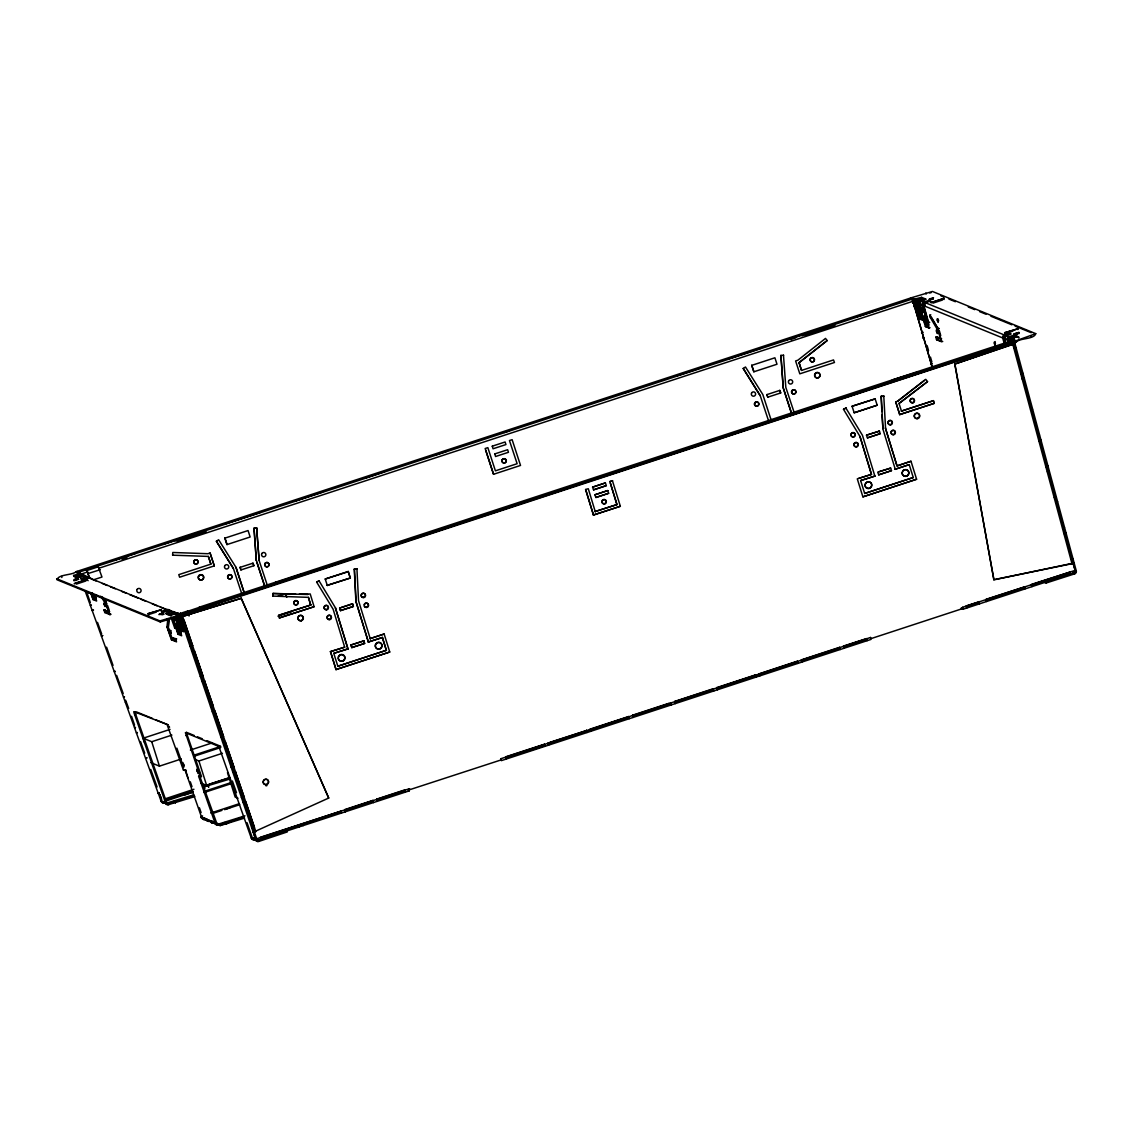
<?xml version="1.0" encoding="UTF-8"?>
<svg xmlns="http://www.w3.org/2000/svg" width="1133" height="1133" viewBox="0 0 1133 1133"><rect width="100%" height="100%" fill="white"/><g stroke="black" fill="none" stroke-linecap="round" stroke-linejoin="round"><path stroke-width="1.5" d="M172.584 555.198L172.797 552.479L207.849 553.711L210.072 553.003L214.279 565.877L179.623 577.221L178.787 574.643L210.88 564.135L208.359 556.416L172.712 555.184M273.039 593.409L273.067 596.241L273.039 593.409L295.713 594.131M168.916 620.148L168.222 629.736L170.899 637.369L175.643 639.309L176.536 641.859L171.409 639.763L166.948 627.031L167.826 619.269M167.259 627.158L168.265 626.79L168.845 618.901M182.951 762.537L182.895 763.26M1012.86 340.551L1013.27 341.543M176.975 613.463A2.436 2.408 -67.8 0 0 174.326 612.627L168.874 614.412L170.587 615.12L178.136 613.265L181.592 615.587L160.277 621.946L56.976 579.756C58.576 574.02 72.045 575.493 76.251 571.655L79.395 572.944L78.149 573.355A2.436 2.408 -67.8 0 1 81.165 574.842M244.544 818.097L220.142 825.617L201.221 817.941L200.909 816.723L202.566 815.859M408.73 788.724L409.268 790.041L408.914 788.865L256.738 838.774L257.134 840.686L252.602 838.717M911.144 297.823L914.274 299.112L921.568 297.356L923.282 298.05L916.696 300.075L914.6 300.132L911.144 297.823L932.459 291.464L1035.76 333.654L1016.159 340.721L1013.015 339.433L1013.469 342.265L1075.486 571.556L1073.036 563.328L1074.126 562.959L993.91 579.855L954.765 364.075L1015.126 343.639L1013.893 343.823M995.156 341.571L995.312 342.817M1005.453 337.521L1005.424 338.342M1009.999 339.39C1010.622 342.194 1015.097 335.241 1018.595 336.983L1018.879 338.016L1016.882 336.274L1010.537 337.507A2.436 2.408 -67.8 0 0 1008.951 340.509L1010.098 340.976A2.436 2.408 -67.8 0 1 1011.684 337.974M1013.723 340.906L1015.126 343.639M920.605 302.426L920.378 303.616M925.165 304.281L924.939 305.471M1014.092 343.936L1014.899 343.398L1076.265 570.848A2.436 2.408 -67.8 0 1 1074.65 573.85L1046.156 583.013L1045.844 581.994L1074.339 572.816L1074.962 570.239L1075.175 571.301M193.941 795.89L167.16 804.033L135.677 714.3C135.648 710.278 132.759 711.326 134.657 714.668L165.659 803.113A2.436 2.408 -67.8 0 0 168.675 804.6L194.791 796.57M257.134 840.686L409.24 790.848L408.914 788.865M961.152 609.002A2.436 2.408 -67.8 0 0 961.959 608.874L963.008 609.2L962.611 607.288L1075.132 570.381L1075.486 571.556M998.371 346.259L1013.469 341.316L1013.355 339.9M159.413 793.213L158.124 793.468L159.13 793.029M199.762 608.336L199.45 607.316L187.625 611.31M199.21 607.968L199.196 607.217L1013.171 340.268M341.132 811.101L260.363 837.273L260.902 839.496L260.618 838.434L341.132 812.049L341.061 811.313M345.296 811.823L344.772 809.585L372.899 800.365L373.437 802.589L372.927 800.465M373.111 801.569L344.956 810.789L345.282 811.809M377.275 801.343L376.977 800.28L405.062 791.075C404.509 787.718 406.18 794.091 405.062 791.075M408.914 789.828L408.843 789.092M506.097 757.949L544.775 745.656L544.279 744.268L505.885 756.745L506.409 758.983L506.097 757M548.117 743.007L548.627 745.146L548.33 744.084L628.857 717.274M590.491 730.275L590.279 729.071L628.645 716.495L629.042 717.401M632.511 715.334L633.021 717.472L632.738 716.396L671.048 703.848L670.977 703.126M713.436 689.728L713.039 688.807L674.673 701.398L675.211 703.621L674.928 702.559L713.252 689.6M713.578 691.045L713.252 689.062M755.272 675.084L755.768 677.194L755.244 674.971L716.877 687.561L717.416 689.785L717.09 688.34M717.076 688.751L797.646 661.927M797.972 663.371L797.476 661.233L797.83 662.04M839.836 648.501L840.176 649.535L839.638 647.297L801.272 659.873L801.81 662.111L801.47 661.077L839.836 648.501L839.666 647.396M844 648.26L843.731 647.212L866.688 639.692L866.518 638.587L843.476 646.037L844.085 648.218M961.294 607.911L962.611 607.826M966.449 606.028L966.775 608.01L966.265 605.886L979.195 601.736M966.435 606.976L979.224 602.784L979.054 601.694M1024.6 586.852L986.05 599.286L986.588 601.51L986.305 600.448L1024.614 587.9L1024.444 586.809M1031.667 585.591L1031.582 584.855M1070.019 572.066L1031.441 584.387L1031.979 586.625L1031.639 585.591L1070.019 572.604M1039.924 440.34L1038.848 440.836L1040.944 439.972M1056.48 502.259L1057.627 501.777L1055.701 502.783M1064.935 533.048L1063.859 533.544L1065.969 532.68M799.006 362.687L827.175 340.551L825.504 338.413L797.844 360.237L795.607 360.96L799.813 373.833L834.469 362.489L833.506 359.94L801.527 370.42L799.006 362.687L827.175 340.551M924.344 380.447L897.803 401.068L925.746 379.357L927.53 381.609L899.021 403.461L927.53 381.609M254.798 838.944L254.203 839.525A2.436 2.408 -67.8 0 1 251.271 838.08L218.881 746.477L185.387 732.669L200.513 776.997L201.532 776.629L186.308 732.4M241.669 593.465L233.398 568.497L216.375 541.22L218.641 539.775L235.976 567.321L244.572 593.692M768.514 420.683L760.243 395.714L743.206 368.437L745.486 367.007L762.821 394.539L770.879 419.267M316.659 582.107L319.138 580.818L316.659 582.107L333.13 609.228L344.687 647.17L330.439 651.631L344.687 647.17M843.504 409.325L845.983 408.05L843.504 409.325L859.975 436.46L871.518 474.387L857.284 478.848L862.893 496.849L916.597 479.245L910.989 461.244L896.925 465.847L885.369 427.92L897.095 466.003L910.989 461.244M912.561 303.049L915.337 302.738L914.912 300.981L915.846 299.735M915.337 302.738L912.731 302.993M1031.469 409.551C1028.566 410.854 1034.755 408.73 1031.582 409.367M1038.168 435.426C1042.091 434.024 1035.831 436.304 1038.338 435.61M916.696 300.075L915.818 301.746L920.562 318.67L919.529 318.968L914.784 302.044A2.436 2.408 -67.8 0 1 916.37 299.055M924.429 298.517L924.712 299.551L919.557 301.251L918.622 302.497L923.423 319.832L922.389 320.143L917.645 303.219A2.436 2.408 -67.8 0 1 919.231 300.217L924.429 298.517L926.128 299.211L920.945 300.925A2.436 2.408 -67.8 0 0 919.345 303.913L925.01 324.08L928.89 324.944L925.01 324.08M73.928 580.776L76.86 579.699M163.775 614.213L162.614 614.723M182.71 616.649L255.86 831.608C252.121 830.971 255.279 840.644 258.522 840.403L286.918 830.914L287.258 831.934L258.862 841.422A2.436 2.408 -67.8 0 1 255.831 839.95L253.155 832.273L328.712 798.043L241.287 598.295L180.189 617.23L181.436 617.046M1073.036 563.328L1074.353 563.143M93.232 610.191L92.212 610.574L93.529 610.064M102.579 635.627L101.418 636.066L102.735 635.542M146.766 757.935L145.605 758.374L146.922 757.85M1022.561 378.904L1024.274 378.167L1022.178 379.031M1046.184 466.456L1047.898 465.72L1045.971 466.739M1014.786 334.731L1017.236 333.881M91.093 605.178L90.371 605.489L91.376 605.121M115.028 671.444L114.334 671.713L115.311 671.373M124.233 696.922L123.539 697.192L124.517 696.852M126.075 702.021L125.381 702.29L126.358 701.95M135.28 727.499L134.586 727.768L135.563 727.428M137.121 732.598L136.399 732.895L137.405 732.527M87.822 591.766L86.816 592.134L88.53 592.828M89.677 593.295L92.014 593.48L94.025 599.201L96.432 600.178M91.008 593.848L93.019 599.569L96.617 601.042L94.605 595.321L95.625 594.952M92.495 597.176L96.362 597.969L92.495 597.176L91.348 593.89M96.956 595.491L94.605 595.321M93.019 599.569L94.025 599.201M102.296 597.388L105.185 601.807L106.19 601.439M104.25 604.696C102.806 598.918 106.998 611.098 104.25 604.696L105.256 604.328L106.02 606.155M100.738 596.255L106.006 604.328L107.012 603.96L102.636 597.233M103.924 610.021L104.944 609.653L105.836 612.188L110.963 614.298L109.958 614.667L104.817 612.556L103.924 610.021L109.689 611.593M104.817 612.556L105.836 612.188M178.887 615.531L179.354 616.848L181.181 616.805M175.459 620.162L176.465 619.793L173.547 619.383L175.459 620.162L174.567 617.612M166.948 627.031L168.265 626.79M176.351 625.968C174.553 618.745 179.793 633.97 176.351 625.968L177.371 625.6L176.79 623.476M168.222 629.736L169.228 629.367M171.225 618.08L174.709 628.036L177.06 628.206L179.071 633.928L181.464 634.905M174.709 628.036L177.06 628.206M170.262 631.662C168.817 625.869 173.009 638.049 170.262 631.662L171.055 630.599M176.054 628.574L178.051 634.296L181.662 635.769L179.651 630.047L180.657 629.679M179.651 630.047L181.988 630.217M177.541 631.917L181.393 632.696L177.541 631.917L172.924 618.745M176.904 616.14L182.13 631.053L183.135 630.684L177.909 615.771M178.051 634.296L179.071 633.928M170.899 637.369L176.663 638.941L175.643 639.309M171.409 639.763L176.266 640.966M192.752 650.866L191.732 651.234L194.423 650.739L202.991 675.948L200.3 676.443L202.807 675.806M134.657 714.668L135.677 714.3M134.02 711.68L168.321 724.922L155.646 719.738M186.024 735.657L187.044 735.289M218.683 746.265L219.689 745.896L207.013 740.713M182.371 765.228C180.572 757.991 185.812 773.216 182.371 765.228L183.107 763.996M167.316 725.29L183.39 770.001L184.41 769.633M183.39 770.001L186.308 770.412M197.213 771.29C195.414 764.053 200.654 779.277 197.213 771.29L198.218 770.922L197.638 768.783M217.819 823.776L218.145 824.796A2.436 2.408 -67.8 0 1 215.128 823.309L198.615 776.218L199.635 775.85L216.927 823.762M158.124 793.468L159.286 793.072M162.585 801.258L161.481 801.399A2.436 2.408 -67.8 0 0 164.497 802.886L162.869 801.597M165.262 802.929L167.16 803.424L163.846 801.782M205.002 818.522L205.3 819.556A2.436 2.408 -67.8 0 1 202.283 818.068L204.634 818.592M202.283 818.068L203.289 817.7M211.375 820.972L210.37 821.368A2.436 2.408 -67.8 0 0 213.386 822.855L213.429 822.841M216.035 823.323L201.801 817.87L185.302 770.78M241.287 598.295L180.189 617.23L253.211 832.217L254.217 831.849M253.282 838.576L251.271 838.08L256.851 839.581M251.639 838.208L252.659 837.839C256.412 838.378 257.517 840.842 256.738 838.774M256.455 839.383L255.463 839.794A2.436 2.408 -67.8 0 0 258.48 841.267L258.522 840.403L257.021 840.12M75.628 578.935C68.886 581.796 84.097 576.697 75.628 578.935L75.953 579.969M931.737 298.701C938.478 295.855 923.268 300.939 931.737 298.701L932.912 299.438M930.448 299.721L933.04 298.928M160.674 613.675C153.89 616.522 169.199 611.452 160.674 613.675L160.999 614.709L163.832 614.001M1013.341 340.466L1016.485 341.741C1020.691 337.917 1034.16 339.39 1035.76 333.654M954.765 364.075L1014.913 343.455M167.132 800.592L192.185 792.222M168.987 803.623L194.465 795.55M213.854 813.083L221.955 810.378M225.184 809.302L230.041 807.673M209.109 821.113L209.138 821.099A2.436 2.408 -67.8 0 1 206.093 819.626L207.084 819.23L202.821 817.502M209.591 821.298L209.619 821.283A2.436 2.408 -67.8 0 1 206.56 819.825L206.56 819.825M217.663 824.597L217.706 824.597A2.436 2.408 -67.8 0 1 214.647 823.125M220.142 825.617L219.816 824.583L244.218 817.063M258.154 840.247L258.508 841.253M183.957 620.317L181.464 620.969L184.141 620.473L192.709 645.683L190.018 646.178L192.525 645.541M203.982 681.23L204.705 680.99L202.014 681.5M213.089 706.071L210.582 706.709L213.273 706.213L204.521 680.848M214.803 711.113L212.296 711.751L214.987 711.255L223.555 736.478L220.864 736.974L223.371 736.337M233.653 766.602L231.146 767.239L233.837 766.744L225.269 741.52L222.578 742.016L224.674 741.506M232.86 772.281L235.551 771.785L234.007 771.955M243.935 796.867L241.428 797.505L244.105 797.009L235.367 771.644M245.649 801.909L243.142 802.546L245.819 802.051L254.387 827.274L253.665 827.515M77.143 572.477L76.817 571.443L910.564 298.021L912.235 299.041L913.028 301.251L932.445 367.729M114.121 560.353L135.974 553.187M162.869 544.364L199.635 532.156L200.527 533.416M225.07 523.97L260.363 512.385M293.985 501.367L322.565 491.991M366.271 477.659L384.753 471.597M435.185 455.055L446.954 451.203M504.1 432.466L509.142 430.809M625.133 392.769L633.531 390.007M677.237 375.674L699.089 368.508M729.34 358.594L761.277 348.114M784.815 340.396L823.479 327.72M857.1 316.702L885.666 307.326M175.983 541.05L198.36 533.714M795.536 337.861L790.735 339.433L790.409 338.413L791.301 339.673M801.923 335.765L816.879 331.289L815.987 330.029L816.312 331.048M89.394 577.887L86.335 569.587L86.66 570.621L98.16 566.84L99.095 568.171L913.028 301.251L932.133 367.163M121.953 559.22L126.995 557.563M177.456 541.022L206.05 531.646M805.69 334.957L835.021 325.369M79.692 575.876L75.628 577.207L73.56 575.479L79.013 573.695A2.436 2.408 -67.8 0 1 82.015 575.182M80.514 574.898L78.474 574.374L79.721 573.978L79.225 572.094L912.235 299.041M73.914 576.499L87.581 571.953L89.521 577.858M76.775 577.674L76.421 576.655L81.873 574.87A2.436 2.408 -67.8 0 1 84.876 576.357L83.729 575.89A2.436 2.408 -67.8 0 0 80.726 574.403L81.873 574.87M76.421 576.655L78.135 577.348L83.375 576.074M78.135 577.348L83.587 575.564L86.42 576.725A2.436 2.408 -67.8 0 1 89.436 578.212M90.796 578.255A2.436 2.408 -67.8 0 0 88.133 577.433L81.335 579.529L80.981 578.51L86.42 576.725M920.945 300.925L923.792 302.086L928.975 300.372L930.986 302.114L928.975 300.372M930.689 301.081L924.117 303.106L923.168 304.366L928.423 323.259M492.189 446.204L505.106 441.983L505.941 444.561L493.025 448.781L492.317 446.175M493.549 474.274L485.151 448.512L487.841 447.648L495.404 470.832L517.13 463.709L509.453 440.539L512.13 439.675L520.529 465.436L493.549 474.274L485.675 450.127M87.17 579.416L74.381 583.608L87.17 579.416L88.105 580.691M943.789 298.446L931 302.638L943.789 298.446L944.115 299.48M76.308 584.118L85.896 580.974M932.926 303.148L942.514 300.004M93.642 579.756L101.984 577.037L97.849 565.82L98.16 566.84M224.915 538.133L248.056 530.556L250.152 537L227.011 544.576L224.915 538.133L227.011 544.576M751.76 365.364L774.901 357.787L776.997 364.231L753.856 371.794L751.76 365.364L753.856 371.794M494.71 453.936L507.626 449.716L508.462 452.294L495.546 456.514L494.838 453.908M240.111 567.364L253.027 563.158L253.863 565.721L240.947 569.941L240.111 567.364L240.947 569.941M766.942 394.596L779.858 390.375L780.708 392.953L767.792 397.173L766.942 394.596L767.792 397.173M148.012 613.675L161.41 609.738L148.012 613.675L148.338 614.709L156.326 612.089M1004.631 332.72L1018.029 328.768L1004.631 332.72L1004.957 333.739L1012.944 331.119M168.704 611.084L167.231 610.63L161.821 612.401L161.467 611.381L166.905 609.596A2.436 2.408 -67.8 0 1 169.922 611.084L160.277 607.146M922.389 320.143L923.721 320.681L925.364 326.531L929.995 327.692L928.961 328.003L927.332 322.154L929.683 322.395L928.663 322.693L923.905 305.768A2.436 2.408 -67.8 0 1 925.505 302.78L1004.277 334.957L1009.461 333.244L1011.174 333.952L1003.739 336.827L1005.608 344.418M171.281 611.126A2.436 2.408 -67.8 0 0 168.619 610.305L163.18 612.089L161.467 611.381M174.326 612.627L166.381 614.27L166.013 613.25L171.465 611.466A2.436 2.408 -67.8 0 1 174.128 612.287M1005.807 343.696L1004.39 338.654A2.436 2.408 -67.8 0 1 1005.991 335.651L1008.823 336.813L1014.021 335.113L1015.735 335.807L1010.537 337.507M1012.01 339.008L1010.863 338.54L1016.018 336.855L1014.304 336.147L1008.781 338.031L1009.206 342.86M169.228 615.431L174.652 613.661L176.125 614.114M1013.015 339.433L1014.262 339.022L1013.398 338.682A2.436 2.408 -67.8 0 0 1011.811 341.67M187.696 610.984L180.345 613.392L180.529 614.794M181.592 615.587L176.366 614.355M276.424 582.348L302.001 573.964L302.313 574.983L276.749 583.382L275.843 582.107L276.169 583.141M228.115 598.861L249.982 591.695M276.891 582.872L315.569 570.182M366.016 553.64L377.785 549.774M438.329 529.918L446.742 527.171M559.419 490.207L567.831 487.459M614.922 472.008L633.418 465.946M667.054 454.914L695.648 445.538M722.557 436.715L761.234 424.025M788.143 415.202L823.464 403.617M860.457 391.494L885.68 383.209M895.721 379.966L918.353 371.822L892.195 379.98M929.414 368.876L951.281 361.71M56.65 578.722L159.951 620.912L181.266 614.553M180.161 613.321L181.847 614.341L1015.579 340.92L1015.904 341.954L182.172 615.375L180.161 613.321L180.643 614.638M902.689 378.096L918.665 372.856M257.092 839.95L180.713 615.361L186.733 613.59M1011.967 342.959L199.606 608.973M592.587 487.133L605.376 482.941L592.587 487.133L593.536 489.838L606.325 485.632L605.376 482.941M610.036 481.624L612.585 480.789L609.851 481.468L617.018 504.567L595.094 511.549L617.018 504.567M612.401 480.633L620.346 506.281L593.494 515.09L585.549 489.442L588.296 488.748L595.278 511.705M327.338 585.549L325.213 579.02L348.228 571.471L350.352 578L327.154 585.393L350.352 578M852.058 406.251L875.257 398.844L852.058 406.251L854.183 412.766L877.197 405.217L875.073 398.703M348.412 571.627L325.213 579.02M277.84 596.355L285.658 593.791L286.734 597.077M594.91 494.781L607.699 490.589L594.91 494.781L595.873 497.486L608.662 493.294L607.699 490.589M299.197 594.23L310.215 593.961L314.096 606.721L279.384 617.896L314.096 606.721M933.507 400.785L901.358 411.109L933.323 400.629L934.272 403.334L899.758 414.65L895.693 401.748L897.973 401.209M278.605 615.346L310.754 605.008L278.605 615.346L279.568 618.037M277.996 616.253L291.422 611.848M593.31 514.934L620.346 506.281M899.574 414.508L934.272 403.334M341.245 607.415L352.434 603.747L353.383 606.452L340.594 610.645L339.645 607.939L340.594 610.645M866.49 435.171L879.449 431.121L866.49 435.171L867.439 437.862L880.228 433.67L879.279 430.979M339.829 608.095L352.618 603.903M340.424 610.489L353.383 606.452M350.904 644.918L363.863 640.867L364.642 643.431L351.853 647.623L350.904 644.918L351.853 647.623M384.144 634.013L370.08 638.63L384.144 634.013L389.752 652.013L336.048 669.631L330.439 651.631M858.842 478.338L871.518 474.387M879.335 471.625L890.708 468.099L877.735 472.149L878.698 474.84L891.487 470.648L890.524 467.943M351.074 645.074L363.863 640.867M333.768 653.344L348.015 648.869L333.768 653.344L337.832 666.232L386.424 650.3L382.359 637.412L368.296 642.014L355.875 601.212L354.275 569.092L357.122 569.049L354.275 569.092M351.669 647.467L364.642 643.431M860.613 480.562L874.86 476.101L860.613 480.562L864.677 493.464L913.269 477.531L909.204 464.629L895.141 469.246L909.204 464.629M368.296 642.014L382.543 637.553M386.424 650.3L337.832 666.232M335.878 669.476L389.752 652.013M144.712 743.106L143.183 738.22L170.063 729.397M143.183 738.22L151.737 741.718L171.904 735.105M190.358 750.06L212.211 742.894M150.887 762.651L159.441 766.149L181.294 758.983M193.885 755.215L220.765 746.392M193.715 756.391L220.609 747.568M194.635 759.237L198.926 760.994L222.45 753.275M193.941 789.262L165.63 798.666M209.336 784.192L229.475 777.606M203.827 786.005L230.155 777.705M165.758 799.034L166.183 799.912L192.893 791.174M230.084 778.98L204.252 786.798M184.877 794.941L193.219 792.208M166.834 803.056L193.616 794.856M203.713 791.542L232.279 782.181M204.025 792.576L230.934 783.753M210.837 813.027L239.417 803.651M224.603 809.642L239.743 804.685M200.895 816.921L218.754 824.003L244.983 815.831M218.202 823.988C224.816 826.92 236.174 817.502 243.637 817.417M377.346 801.272L376.737 799.105L404.863 789.885M549.746 742.37L586.625 730.473M632.88 716.141L632.483 715.235L669.178 703.196M759.11 673.823L759.62 675.948L759.11 673.823L797.434 661.134M870.541 637.482L870.866 639.465L501.31 760.654L500.984 758.685L870.541 637.482L870.895 638.658L962.965 608.463L962.611 607.288M409.084 789.899L501.338 759.846L500.984 758.685M962.937 609.271L1074.183 572.788M1073.39 572.434L1073.702 573.468A2.436 2.408 -67.8 0 0 1074.99 572.491M88.501 573.397L100.313 569.687M75.812 580.563L76.718 580.28M1016.202 334.745L1017.108 334.462M913.325 302.78L914.515 302.454M921.115 308.686L922.135 308.388L922.871 310.994L924.769 311.759L923.735 312.071L921.837 311.292L921.115 308.686L924.046 309.167M921.837 311.292L922.871 310.994M929.796 315.186L938.053 328.839L941.693 341.826L936.552 339.716L935.83 337.124L936.864 336.827L941.622 338.767L940.588 339.064L938.393 331.275L930.349 317.566L929.796 315.186L930.83 314.875M924.231 318.019C922.913 310.626 927.176 326.162 924.231 318.019L925.264 317.707L926.298 320.398M930.349 317.566L931.383 317.268L938.535 329.448M923.721 320.681L924.755 320.384L926.397 326.219M937.373 320.512C936.325 314.592 939.739 327.026 937.373 320.512L938.407 320.214L938.11 318.897M923.225 332.309L921.54 332.79M937.742 328.712L938.761 328.4M938.053 328.839L939.087 328.528M936.552 331.672C935.461 325.766 938.931 338.201 936.552 331.672L937.586 331.374L937.373 329.476M938.393 331.275L939.427 330.978L940.744 335.651M936.552 339.716L942.727 341.515M994.448 343.823C993.372 337.903 996.828 350.352 994.448 343.823L995.482 343.526M932.332 363.523L930.646 364.005M1006.146 343.426L1007.18 343.129M1013.044 343.37L1014.063 343.058M1030.194 404.212C1031.766 404.92 1027.773 403.291 1030.888 406.789M1075.529 572.292L1076.265 570.848L1075.316 570.466M922.673 338.116L923.721 337.818M913.949 306.788L915.025 306.462M193.842 650.71L193.12 650.88M253.806 827.26L251.71 827.77L253.424 827.359M163.789 801.711L162.77 801.64M929.711 292.994L931.17 292.654M995.44 579.36L1073.319 563.441M1018.071 333.654L1019.176 333.456M77.681 579.473L78.786 579.275M254.344 832.132L253.438 832.401M791.216 412.582L783.158 387.854L780.92 355.394L783.271 387.826L791.882 414.211M783.484 355.238L785.806 387.33L794.091 412.299M743.206 368.437L760.243 395.714M801.527 370.42L799.133 362.673M780.708 392.953L779.731 390.403M256.639 528.006L259.103 560.084L256.639 528.006L253.962 528.205L256.313 560.623L254.075 528.176L256.766 527.978M216.375 541.22L233.398 568.497M80.146 574.374L79.409 572.165L79.735 573.199M210.072 553.003L214.279 565.877M208.359 556.416L210.88 564.135M235.976 567.321L243.921 592.063M253.863 565.721L252.9 563.172M285.658 593.791L286.607 597.091M207.665 784.744L208.727 787.109M78.474 574.374L79.947 574.842M86.745 577.759L88.218 578.212M171.791 612.486L172.598 612.486M881.106 396.323L883.952 396.267L881.106 396.323L881.871 411.534M780.793 355.422L783.611 355.21M208.911 820.349L207.736 819.768M273.209 593.565L307.921 594.513M272.883 596.1L308.431 597.36L310.754 605.008M1013.001 340.197L1015.579 340.92M1013.327 341.231L1015.904 341.954M76.817 571.443L79.409 572.165M208.061 820.094L207.325 819.655M940.843 295.798L944.072 297.115M948.916 299.084L955.374 301.718M968.29 307.001L974.748 309.635M979.592 311.617L986.05 314.252M990.893 316.234L1011.868 324.803M1015.097 326.12L1031.242 332.705M1016.882 336.274L1018.595 336.983M919.231 300.217L918.084 299.749A2.436 2.408 -67.8 0 0 916.484 302.752L921.242 319.676L919.529 318.968M918.41 300.783L919.557 301.251M912.462 300.089L912.065 298.97L912.915 301.265M914.954 301.392L915.818 301.746M915.521 298.701A2.436 2.408 -67.8 0 0 913.92 301.704L914.784 302.044M916.484 302.752L917.645 303.219M919.345 303.913L922.191 305.074L927.856 325.242M923.905 305.768L1002.677 337.946L1004.107 343.03M1004.39 338.654L1007.237 339.801L1008.172 343.172M927.332 322.154L928.663 322.693M925.364 326.531L928.961 328.003M935.83 337.124L940.588 339.064M1073.702 573.468L1074.65 573.85L1074.339 572.816M1042.983 581.725L1046.156 583.013M302.001 573.964L302.313 574.983M86.66 570.621L87.581 571.953M78.149 573.355L79.013 573.695M88.133 577.433L166.905 609.596M168.619 610.305L171.465 611.466M91.15 578.906L95.965 580.889M102.395 583.509L107.224 585.478M110.439 586.795L115.254 588.763M121.684 591.384L126.514 593.352M129.728 594.669L137.759 597.955M140.974 599.272L145.803 601.241M152.233 603.861L157.062 605.829M173.505 613.194L174.652 613.661M179.354 616.848L180.416 617.414M73.56 575.479L75.628 577.207M80.981 578.51L82.695 579.218M166.013 613.25L168.081 614.964M182.13 631.053L183.843 631.761L178.037 615.177M105.185 601.807L109.958 614.667M409.24 790.848L408.277 790.452A2.436 2.408 -67.8 0 0 409.792 789.021M136.611 711.963L152.473 718.435M186.393 732.3L194.324 735.529M197.496 736.832L202.255 738.773M197.666 768.542L199.564 773.357M198.615 776.218L200.513 776.997M200.923 783.087L206.631 785.424L198.926 760.994M238.015 798.241L235.168 797.08L227.464 772.635M166.296 802.589L161.098 801.243L158.408 793.582M256.752 839.723L252.262 837.896L252.588 838.93M912.561 300.075L910.564 298.021M328.712 798.043L241.102 598.153M895.693 401.748L899.758 414.65M877.197 405.217L854.183 412.766M882.04 414.919L882.904 428.586L881.29 396.465M880.228 433.67L867.439 437.862M916.597 479.245L862.893 496.849M904.601 469.855L904.417 469.699A3.385 3.314 -50.3 0 0 902.59 471.13M913.269 477.531L864.677 493.464M859.975 436.46L871.348 474.245M891.487 470.648L878.698 474.84M866.674 638.644L867.099 640.669L866.688 639.692M606.325 485.632L593.536 489.838M608.662 493.294L595.873 497.486M716.877 687.561L717.274 688.467M670.849 702.658L671.387 704.882L671.048 703.848M548.259 743.064L548.485 743.815M544.421 744.31L544.647 745.075M355.875 601.212L368.48 642.17M348.015 648.869L335.425 607.925L347.845 648.727M308.431 597.36L310.584 604.852M1012.817 344.375L1072.002 563.71M845.799 407.894L862.44 435.299L874.86 476.101M318.954 580.677L335.595 608.081M219.901 746.109L220.538 747.369M208.571 786.968L207.934 785.523M162.331 801.668L168.775 804.628L168.35 803.566M177.159 623.632L177.796 625.034M199.181 773.202L198.218 770.922M91.971 592.913L92.637 593.933L92.552 593.154M166.197 800.465L165.503 798.694M184.042 766.531L183.39 764.86M169.171 726.38L169.553 727.301M204.337 787.393L203.982 786.075M177.371 625.6L178.561 628.234L178.122 625.912M183.815 764.279L184.141 765.172M87.354 593.961L90.314 602.515M97.495 622.371L101.673 633.956M106.573 647.155L113.031 665.411M116.614 675.339L123.2 693.538M125.579 700.166L128.695 708.422M131.541 716.283L134.558 724.993M140.534 741.548L144.712 753.133M150.76 769.477L157.09 786.996M159.654 794.502L161.58 799.445M85.187 591.143L158.266 793.44M179.906 615.162L180.359 616.479M176.337 617.329L180.983 630.585M175.629 616.239L180.827 631.053M232.392 780.977L236.485 792.661M247.022 822.685L252.291 837.712M174.609 616.607L180.388 633.064M175.672 623.306L178.561 631.548M172.244 617.712L175.728 627.668M170.587 615.12L170.941 616.125M167.953 626.662L172.414 639.394M190.302 781.784L192.001 786.656M199.408 807.758L201.107 812.63M176.875 748.134L183.249 766.319M107.55 605.489L109.165 610.064M106.006 604.328L108.683 611.962M94.195 595.052L95.342 598.337M159.951 794.743L161.566 799.346M258.975 560.113L267.246 585.081M256.44 560.608L265.037 586.979M256.851 562.28L264.91 587.007M254.373 838.675L254.713 839.709A2.436 2.408 -67.8 0 1 251.653 838.236M253.962 838.533L254.288 839.567L253.863 838.491M226.416 823.011L226.742 824.045M213.089 821.822L213.386 822.855M204.492 818.338L204.832 819.357A2.436 2.408 -67.8 0 1 201.801 817.87M175.048 802.037L175.374 803.07M168.01 803.396L168.335 804.43A2.436 2.408 -67.8 0 1 165.276 802.957M1030.86 335.892L1031.186 336.926M1017.42 328.528L1017.746 329.547M1016.159 340.721L1016.485 341.741M1005.24 332.96L1005.566 333.994M1070.005 573.015L1070.331 574.034L1069.949 572.278M1024.614 587.9L1024.94 588.919L1024.416 586.696M925.845 293.008L926.171 294.028M914.274 299.112L914.6 300.132M979.224 602.784L979.535 603.818L979.025 601.581M961.648 607.84L961.959 608.874M797.632 662.338L797.958 663.357M713.238 690.011L713.563 691.045M628.843 717.685L629.169 718.719L628.673 716.594M590.477 730.275L590.803 731.295L590.279 729.071M341.132 812.049L341.458 813.069L340.934 810.846M181.847 614.341L182.172 615.375M178.136 613.265L178.462 614.298M166.565 619.383L166.891 620.402M224.816 822.445L225.141 823.479M159.951 620.912L160.277 621.946M204.563 787.35L204.889 788.37M148.621 613.93L148.947 614.964M185.415 769.661L187.979 777.805M173.448 801.47L173.774 802.504M151.737 741.718L159.441 766.149M166.197 799.926L166.523 800.96M76.251 571.655L76.577 572.689M61.55 576.485L61.876 577.518M1069.807 571.811L1070.203 572.717M933.323 400.629L934.102 403.178M899.021 403.461L901.528 411.265M882.72 428.444L895.311 469.388M610.347 483.111L616.834 504.426M585.733 489.583L593.494 515.09M586.441 730.332L587.05 732.499L586.483 730.431M382.359 637.412L386.24 650.158M370.264 638.771L358.538 600.688L356.937 568.893M348.228 571.471L350.168 577.844M352.434 603.747L353.213 606.297M363.693 640.726L364.458 643.275M330.624 651.772L336.048 669.631M302.78 823.677L303.106 825.66L302.695 823.889M298.942 824.937L299.268 826.92L298.871 825.15M189.084 616.04L187.837 612.316M938.407 320.214L938.634 320.922M1075.132 570.381L1075.359 571.174M927.12 345.65L928.536 350.522M930.434 357.022L931.864 361.894M843.504 646.136L843.731 647.212M674.716 701.497L674.928 702.559M376.765 799.204L376.977 800.28M1014.021 335.113L1014.304 336.147M1009.461 333.244L1009.758 334.292M936.864 336.827L937.586 339.418M921.568 297.356L921.851 298.39M923.013 309.465L923.735 312.071M921.327 306.972L922.276 310.329M913.92 301.704L914.303 303.035M926.029 318.019L926.468 320.2M925.038 316.829L924.825 315.541M954.935 364.217L993.91 579.855M883.782 396.125L885.553 428.062M354.445 569.248L356.059 601.368M1002.677 337.946A2.436 2.408 -67.8 0 1 1004.277 334.957M922.191 305.074A2.436 2.408 -67.8 0 1 923.792 302.086M1007.237 339.801A2.436 2.408 -67.8 0 1 1008.823 336.813M1012.576 341.245A2.436 2.408 -67.8 0 1 1014.262 339.022M164.115 802.73A2.436 2.408 -67.8 0 1 161.098 801.243M263.451 780.637A2.705 2.648 -50.9 0 1 267.912 780.24A2.705 2.648 -50.9 0 1 266.382 784.489A2.705 2.648 -50.9 0 1 263.153 781.458M173.179 612.16A2.436 2.408 -67.8 0 1 176.181 613.647M178.688 614.157A2.436 2.408 -67.8 0 1 179.042 614.808M176.04 613.321A2.436 2.408 -67.8 0 1 178.164 613.647M176.89 613.675A2.436 2.408 -67.8 0 1 179.524 614.483M83.587 575.564A2.436 2.408 -67.8 0 1 86.59 577.051M890.991 431.97A2.167 2.124 -50.3 0 1 894.135 430.526A2.167 2.124 -50.3 0 1 894.546 433.939A2.167 2.124 -50.3 0 1 891.161 433.429M865.06 484.372A3.385 3.314 -50.3 0 1 870.286 482.304A3.385 3.314 -50.3 0 1 869.988 487.912A3.385 3.314 -50.3 0 1 864.989 485.533M905.579 469.544A3.385 3.314 -50.3 0 1 908.708 473.197A3.385 3.314 -50.3 0 1 904.828 476.214A3.385 3.314 -50.3 0 1 902.137 472.206M851.69 433.004A2.167 2.124 -50.3 0 1 855.061 434.137A2.167 2.124 -50.3 0 1 852.611 436.814A2.167 2.124 -50.3 0 1 851.195 433.557M364.146 604.753A2.167 2.124 -50.3 0 1 367.29 603.294A2.167 2.124 -50.3 0 1 367.701 606.707A2.167 2.124 -50.3 0 1 364.316 606.197M338.215 657.14A3.385 3.314 -50.3 0 1 343.455 655.086A3.385 3.314 -50.3 0 1 343.143 660.681A3.385 3.314 -50.3 0 1 338.144 658.301M294.056 601.552A2.167 2.124 -50.3 0 1 297.625 601.453A2.167 2.124 -50.3 0 1 296.223 604.781A2.167 2.124 -50.3 0 1 293.773 602.232M502.712 459.148A2.167 2.153 78.9 0 1 506.125 460.295A2.167 2.153 78.9 0 1 503.718 463A2.167 2.153 78.9 0 1 502.216 459.701M266.991 785.566A4.065 3.965 -50.4 0 1 265.958 785.82M1014.913 347.633C1011.84 349.162 1018.029 346.825 1014.913 347.633M1021.853 373.394C1018.808 374.981 1025.082 372.417 1021.853 373.394M1048.266 471.243C1045.178 472.787 1051.466 470.393 1048.252 471.172M1055.205 497.005C1052.146 498.591 1058.434 496.013 1055.205 497.005M1063.547 527.907C1060.488 529.493 1066.776 526.916 1063.547 527.907M1071.889 558.81C1068.83 560.396 1075.104 557.818 1071.889 558.81M1013.993 333.938L1018.978 332.479L1013.993 333.938M211.843 821.17L210.851 821.567A2.436 2.408 -67.8 0 0 213.868 823.054L211.857 821.198M266.113 784.631A2.705 2.648 -50.9 0 0 268.153 780.41A2.705 2.648 -50.9 0 0 263.536 780.835A2.705 2.648 -50.9 0 0 266.113 784.631M301.463 620.672A2.705 2.648 -50.4 0 0 302.511 616.125A2.705 2.648 -50.4 0 0 298.078 617.57A2.705 2.648 -50.4 0 0 301.463 620.672M853.772 436.885A2.167 2.124 -50.3 0 0 854.622 433.245A2.167 2.124 -50.3 0 0 851.081 434.406A2.167 2.124 -50.3 0 0 853.772 436.885M326.941 609.653A2.167 2.124 -50.3 0 0 327.777 606.013A2.167 2.124 -50.3 0 0 324.236 607.175A2.167 2.124 -50.3 0 0 326.941 609.653M604.824 503.803A2.167 2.124 -50.3 0 0 605.659 500.163A2.167 2.124 -50.3 0 0 602.119 501.324A2.167 2.124 -50.3 0 0 604.824 503.803M296.648 604.866A2.167 2.124 -50.3 0 0 297.483 601.226A2.167 2.124 -50.3 0 0 293.943 602.388A2.167 2.124 -50.3 0 0 296.648 604.866M906.542 476.228A3.385 3.314 -50.3 0 0 907.859 470.535A3.385 3.314 -50.3 0 0 902.321 472.348A3.385 3.314 -50.3 0 0 906.542 476.228M917.815 418.544A2.705 2.648 -50.3 0 0 918.863 413.998A2.705 2.648 -50.3 0 0 914.43 415.443A2.705 2.648 -50.3 0 0 917.815 418.544M379.697 648.997A3.385 3.314 -50.3 0 0 381.014 643.317A3.385 3.314 -50.3 0 0 375.476 645.13A3.385 3.314 -50.3 0 0 379.697 648.997M869.45 488.394A3.385 3.314 -50.3 0 0 870.767 482.7A3.385 3.314 -50.3 0 0 865.23 484.513A3.385 3.314 -50.3 0 0 869.45 488.394M913 402.739A2.167 2.124 -50.4 0 0 913.835 399.099A2.167 2.124 -50.4 0 0 910.295 400.261A2.167 2.124 -50.4 0 0 913 402.739M342.619 661.162A3.385 3.314 -50.3 0 0 343.936 655.469A3.385 3.314 -50.3 0 0 338.399 657.296A3.385 3.314 -50.3 0 0 342.619 661.162M893.866 434.605A2.167 2.124 -50.3 0 0 894.716 430.965A2.167 2.124 -50.3 0 0 891.161 432.126A2.167 2.124 -50.3 0 0 893.866 434.605M367.035 607.373A2.167 2.124 -50.3 0 0 367.871 603.733A2.167 2.124 -50.3 0 0 364.33 604.895A2.167 2.124 -50.3 0 0 367.035 607.373M890.864 424.719A2.167 2.124 -50.3 0 0 891.699 421.079A2.167 2.124 -50.3 0 0 888.159 422.241A2.167 2.124 -50.3 0 0 890.864 424.719M856.789 446.756A2.167 2.124 -50.3 0 0 857.624 443.116A2.167 2.124 -50.3 0 0 854.084 444.278A2.167 2.124 -50.3 0 0 856.789 446.756M364.019 597.488A2.167 2.124 -50.3 0 0 364.868 593.848A2.167 2.124 -50.3 0 0 361.314 595.009A2.167 2.124 -50.3 0 0 364.019 597.488M329.944 619.539A2.167 2.124 -50.3 0 0 330.794 615.899A2.167 2.124 -50.3 0 0 327.239 617.06A2.167 2.124 -50.3 0 0 329.944 619.539M856.605 446.614A2.167 2.124 -50.3 0 0 857.454 442.975A2.167 2.124 -50.3 0 0 853.9 444.136A2.167 2.124 -50.3 0 0 856.605 446.614M890.68 424.563A2.167 2.124 -50.3 0 0 891.529 420.924A2.167 2.124 -50.3 0 0 887.975 422.085A2.167 2.124 -50.3 0 0 890.68 424.563M329.774 619.383A2.167 2.124 -50.3 0 0 330.609 615.743A2.167 2.124 -50.3 0 0 327.069 616.904A2.167 2.124 -50.3 0 0 329.774 619.383M379.527 648.855A3.385 3.314 -50.3 0 0 380.83 643.162A3.385 3.314 -50.3 0 0 375.292 644.974A3.385 3.314 -50.3 0 0 379.527 648.855M326.757 609.512A2.167 2.124 -50.3 0 0 327.607 605.872A2.167 2.124 -50.3 0 0 324.052 607.033A2.167 2.124 -50.3 0 0 326.757 609.512M363.849 597.346A2.167 2.124 -50.3 0 0 364.684 593.706A2.167 2.124 -50.3 0 0 361.144 594.867A2.167 2.124 -50.3 0 0 363.849 597.346M301.279 620.53A2.705 2.648 -50.3 0 0 302.327 615.97A2.705 2.648 -50.3 0 0 297.908 617.428A2.705 2.648 -50.3 0 0 301.279 620.53M912.816 402.583A2.167 2.124 -50.3 0 0 913.665 398.943A2.167 2.124 -50.3 0 0 910.125 400.105A2.167 2.124 -50.3 0 0 912.816 402.583M917.631 418.389A2.705 2.648 -50.3 0 0 918.679 413.842A2.705 2.648 -50.3 0 0 914.26 415.301A2.705 2.648 -50.3 0 0 917.631 418.389M604.654 503.647A2.167 2.124 -50.3 0 0 605.489 500.007A2.167 2.124 -50.3 0 0 601.949 501.168A2.167 2.124 -50.3 0 0 604.654 503.647M810.506 358.609A2.167 2.153 78.9 0 0 812.276 361.923A2.167 2.153 78.9 0 0 814.245 358.736A2.167 2.153 78.9 0 0 810.506 358.609A2.167 2.153 78.9 0 0 812.149 361.951A2.167 2.153 78.9 0 0 814.117 358.764A2.167 2.153 78.9 0 0 810.392 358.637M261.865 553.513A2.167 2.153 78.8 0 0 263.635 556.827A2.167 2.153 78.8 0 0 265.604 553.64A2.167 2.153 78.8 0 0 261.865 553.513M137.107 589.429A2.167 2.153 78.9 0 0 138.877 592.743A2.167 2.153 78.9 0 0 140.832 589.557A2.167 2.153 78.9 0 0 137.107 589.429M265.122 563.498A2.167 2.153 78.8 0 0 266.892 566.812A2.167 2.153 78.8 0 0 268.847 563.625A2.167 2.153 78.8 0 0 265.122 563.498M815.094 373.777A2.705 2.691 78.8 0 0 817.304 377.926A2.705 2.691 78.8 0 0 819.754 373.947A2.705 2.691 78.8 0 0 815.094 373.777M788.71 380.73A2.167 2.153 78.8 0 0 790.466 384.045A2.167 2.153 78.8 0 0 792.434 380.858A2.167 2.153 78.8 0 0 788.71 380.73M224.787 565.679A2.167 2.153 78.9 0 0 226.543 568.993A2.167 2.153 78.9 0 0 228.512 565.806A2.167 2.153 78.9 0 0 224.787 565.679M791.967 390.715A2.167 2.153 78.9 0 0 793.723 394.029A2.167 2.153 78.9 0 0 795.692 390.843A2.167 2.153 78.9 0 0 791.967 390.715M502.33 459.686A2.167 2.153 78.8 0 0 504.1 462.986A2.167 2.153 78.8 0 0 506.069 459.814A2.167 2.153 78.8 0 0 502.33 459.686M754.875 402.881A2.167 2.153 78.9 0 0 756.646 406.195A2.167 2.153 78.9 0 0 758.614 403.008A2.167 2.153 78.9 0 0 754.875 402.881M751.632 392.896A2.167 2.153 78.9 0 0 753.388 396.21A2.167 2.153 78.9 0 0 755.357 393.024A2.167 2.153 78.9 0 0 751.632 392.896M228.045 575.649A2.167 2.153 78.8 0 0 229.801 578.963A2.167 2.153 78.8 0 0 231.769 575.791A2.167 2.153 78.8 0 0 228.045 575.649M198.742 575.918A2.705 2.691 78.9 0 0 200.952 580.054A2.705 2.691 78.9 0 0 203.402 576.074A2.705 2.691 78.9 0 0 198.742 575.918M194.154 560.75A2.167 2.153 78.9 0 0 195.924 564.064A2.167 2.153 78.9 0 0 197.893 560.877A2.167 2.153 78.9 0 0 194.154 560.75M754.762 402.909A2.167 2.153 78.9 0 0 756.518 406.223A2.167 2.153 78.9 0 0 758.487 403.036A2.167 2.153 78.9 0 0 754.762 402.909M791.84 390.743A2.167 2.153 78.9 0 0 793.596 394.057A2.167 2.153 78.9 0 0 795.564 390.871A2.167 2.153 78.9 0 0 791.84 390.743M227.917 575.677A2.167 2.153 78.9 0 0 229.673 578.991A2.167 2.153 78.9 0 0 231.642 575.805A2.167 2.153 78.9 0 0 227.917 575.677M264.995 563.512A2.167 2.153 78.9 0 0 266.765 566.826A2.167 2.153 78.9 0 0 268.733 563.653A2.167 2.153 78.9 0 0 264.995 563.512M194.04 560.764A2.167 2.153 78.9 0 0 195.797 564.078A2.167 2.153 78.9 0 0 197.765 560.892A2.167 2.153 78.9 0 0 194.04 560.764M198.615 575.932A2.705 2.691 78.8 0 0 200.824 580.082A2.705 2.691 78.8 0 0 203.274 576.102A2.705 2.691 78.8 0 0 198.615 575.932M814.967 373.805A2.705 2.691 78.8 0 0 817.176 377.955A2.705 2.691 78.8 0 0 819.626 373.975A2.705 2.691 78.8 0 0 814.967 373.805"/></g></svg>
